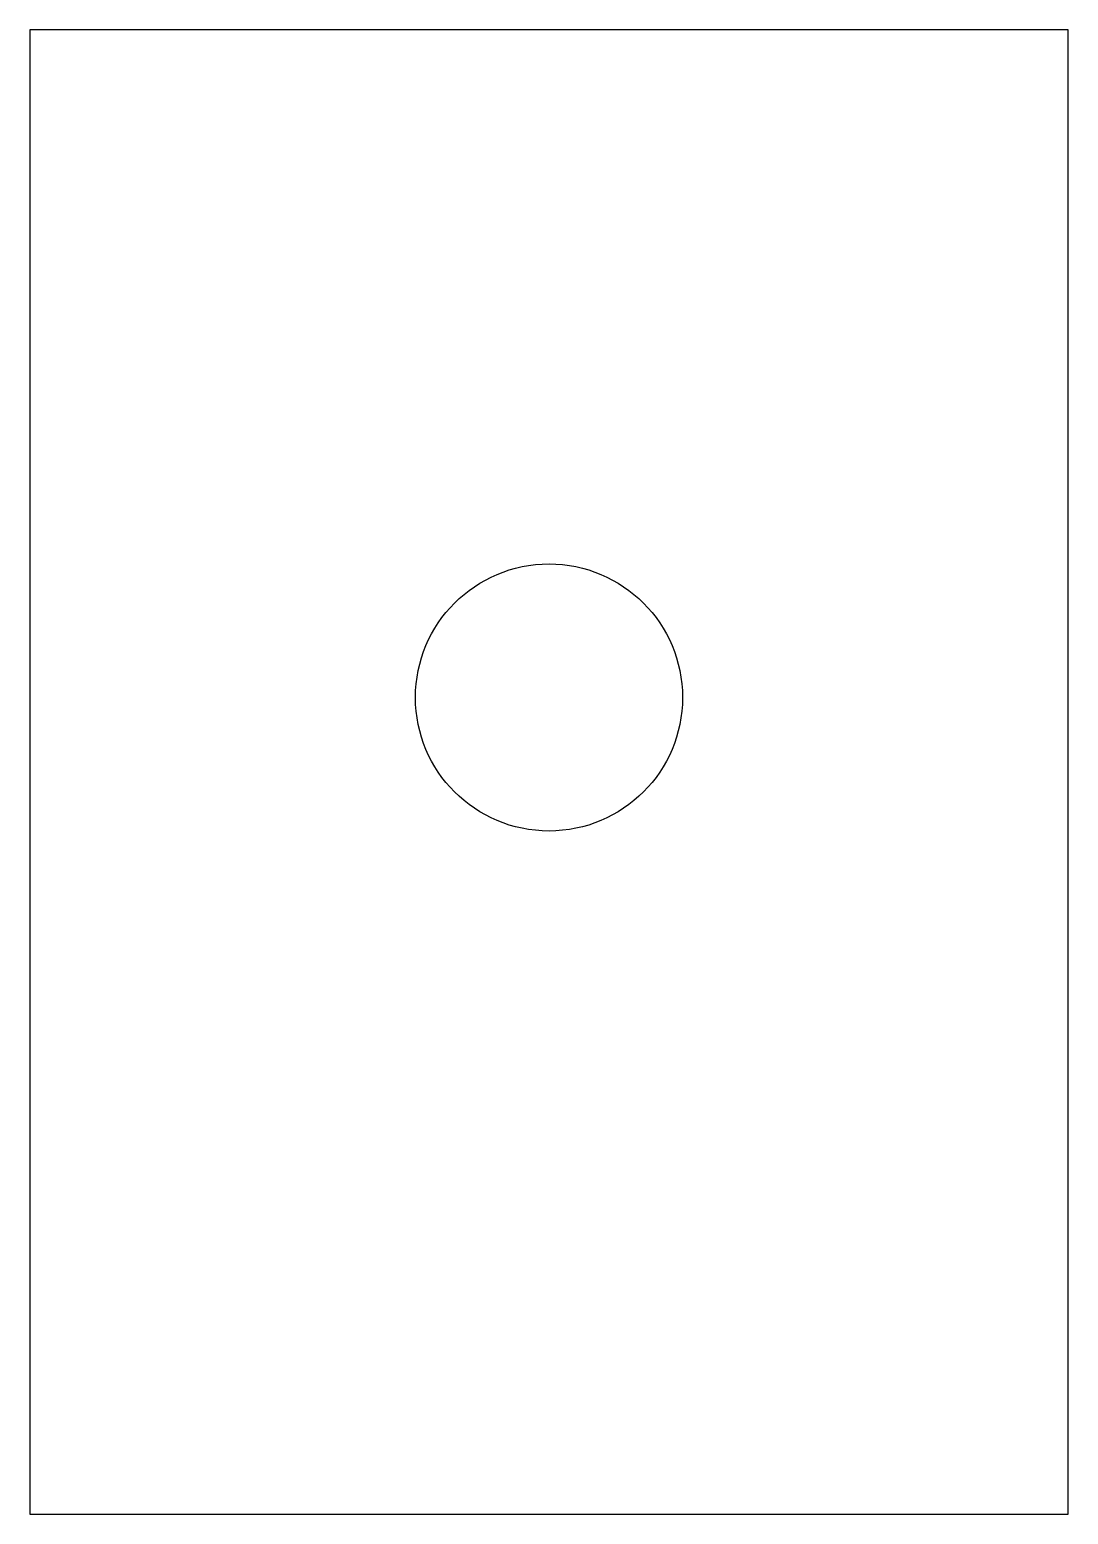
# Model space of a CAD drawing. Header units: millimetres. Extents: x -14 to 14, y -22 to 18.
import ezdxf

# ---------------------------------------------------------------- set-up
doc = ezdxf.new("R2010")
doc.units = ezdxf.units.MM

msp = doc.modelspace()

# ---------------------------------------------------------------- linework, layer by layer
at = {"layer": 'CUT'}
msp.add_circle((0, 0), 3.6, dxfattribs=at)
at = {"layer": 'ENGRAVE'}
for p, q in [((14, 18.001), (-14, 18.001)), ((-14, 18.001), (-14, -22.019)), ((14, -22.019), (14, 18.001)), ((-14, -22.019), (14, -22.019))]:
    msp.add_line(p, q, dxfattribs=at)

doc.saveas('drawing.dxf')
